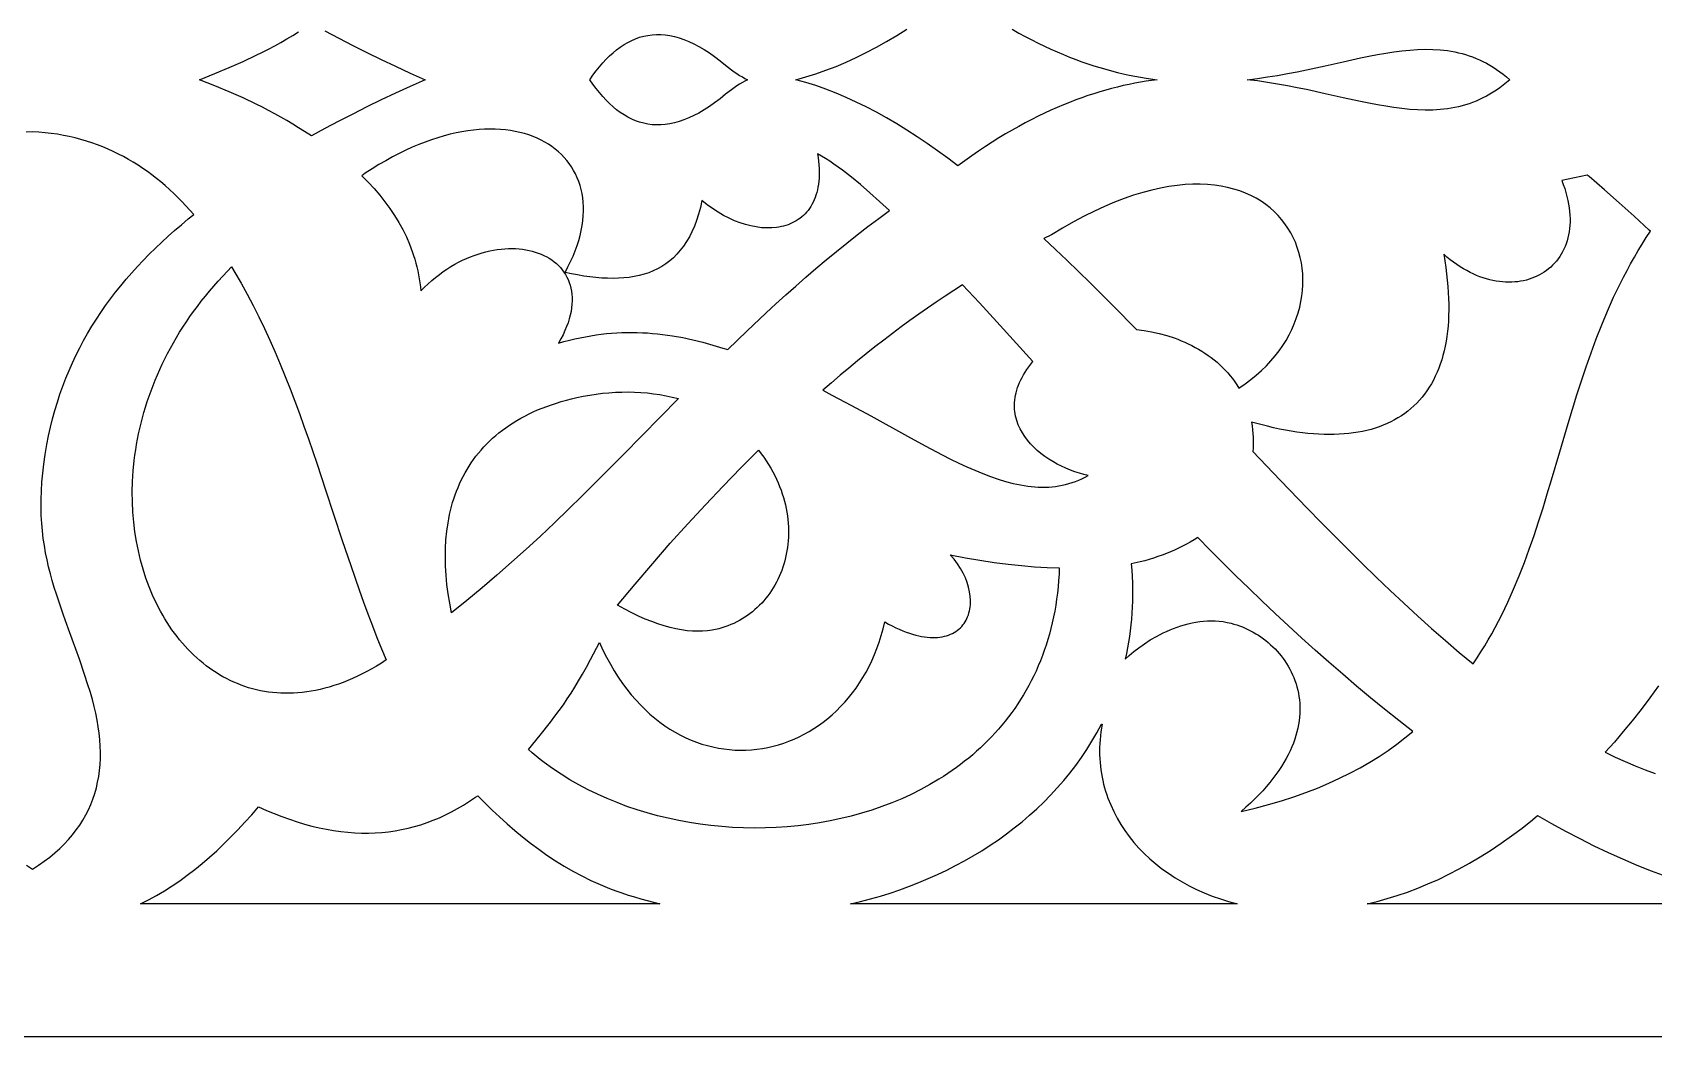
# Model space of a CAD drawing. Extents: x -105 to 105, y -148 to 149.
# Drawn here: x -3.26 to 30.36, y -89.6 to -68.78 of the extents above; entities that cross this region are included whole.
import ezdxf

# ---------------------------------------------------------------- set-up
doc = ezdxf.new("R2010")
doc.units = 0
doc.header["$MEASUREMENT"] = 0
doc.layers.add('LAYER_1', color=18, linetype='CONTINUOUS')

msp = doc.modelspace()

# ---------------------------------------------------------------- linework, layer by layer
at = {"layer": 'LAYER_1'}
for points in [[(2.803, -68.749), (3.088, -68.901), (3.378, -69.049), (3.671, -69.196), (3.968, -69.34), (4.268, -69.482), (4.571, -69.622), (4.877, -69.761), (4.571, -69.899), (4.268, -70.039), (3.968, -70.181), (3.671, -70.326), (3.378, -70.472), (3.088, -70.621), (2.803, -70.772), (2.522, -70.926), (2.379, -70.835), (2.256, -70.756), (2.134, -70.68), (2.01, -70.607), (1.886, -70.536), (1.761, -70.466), (1.634, -70.398), (1.505, -70.332), (1.373, -70.267), (1.103, -70.139), (0.819, -70.014), (0.519, -69.888), (0.2, -69.761), (0.519, -69.634), (0.819, -69.508), (1.103, -69.383), (1.373, -69.255), (1.505, -69.19), (1.634, -69.124), (1.761, -69.056), (1.886, -68.986), (2.01, -68.915), (2.134, -68.841), (2.256, -68.765)], [(17.055, -68.716), (17.191, -68.793), (17.326, -68.866), (17.46, -68.936), (17.593, -69.003), (17.726, -69.067), (17.857, -69.128), (17.987, -69.185), (18.116, -69.24), (18.245, -69.292), (18.372, -69.341), (18.499, -69.387), (18.624, -69.431), (18.749, -69.472), (18.872, -69.51), (18.995, -69.545), (19.117, -69.579), (19.238, -69.609), (19.358, -69.638), (19.477, -69.664), (19.596, -69.687), (19.83, -69.728), (20.061, -69.761), (19.83, -69.793), (19.596, -69.834), (19.477, -69.858), (19.358, -69.884), (19.238, -69.912), (19.117, -69.943), (18.995, -69.976), (18.872, -70.012), (18.749, -70.05), (18.624, -70.091), (18.499, -70.135), (18.372, -70.181), (18.245, -70.23), (18.116, -70.282), (17.987, -70.336), (17.857, -70.394), (17.726, -70.455), (17.593, -70.518), (17.46, -70.585), (17.326, -70.656), (17.191, -70.729), (17.055, -70.805), (16.918, -70.885), (16.78, -70.969), (16.641, -71.056), (16.5, -71.146), (16.359, -71.24), (16.217, -71.338), (16.074, -71.439), (15.93, -71.544), (15.718, -71.386), (15.506, -71.232), (15.294, -71.085), (15.083, -70.943), (14.872, -70.806), (14.661, -70.677), (14.45, -70.553), (14.24, -70.436), (14.029, -70.326), (13.82, -70.223), (13.61, -70.127), (13.401, -70.038), (13.192, -69.957), (12.983, -69.884), (12.774, -69.818), (12.566, -69.761), (12.774, -69.703), (12.983, -69.638), (13.192, -69.565), (13.401, -69.484), (13.61, -69.395), (13.819, -69.299), (14.029, -69.196), (14.239, -69.086), (14.45, -68.969), (14.66, -68.845), (14.871, -68.715)], [(-3.39, -86.046), (-3.264, -86.127), (-3.139, -86.046), (-3.019, -85.962), (-2.906, -85.877), (-2.799, -85.789), (-2.698, -85.698), (-2.603, -85.606), (-2.514, -85.511), (-2.431, -85.414), (-2.354, -85.315), (-2.282, -85.213), (-2.216, -85.109), (-2.156, -85.004), (-2.102, -84.896), (-2.053, -84.786), (-2.01, -84.674), (-1.972, -84.559), (-1.939, -84.443), (-1.912, -84.325), (-1.89, -84.205), (-1.873, -84.082), (-1.862, -83.958), (-1.856, -83.832), (-1.854, -83.704), (-1.858, -83.574), (-1.867, -83.442), (-1.881, -83.308), (-1.899, -83.173), (-1.923, -83.035), (-1.951, -82.896), (-1.984, -82.755), (-2.021, -82.612), (-2.063, -82.468), (-2.12, -82.287), (-2.177, -82.112), (-2.291, -81.777), (-2.515, -81.154), (-2.62, -80.859), (-2.72, -80.571), (-2.767, -80.429), (-2.811, -80.287), (-2.853, -80.145), (-2.892, -80.003), (-2.928, -79.859), (-2.961, -79.715), (-2.991, -79.569), (-3.017, -79.42), (-3.039, -79.27), (-3.057, -79.116), (-3.071, -78.959), (-3.08, -78.798), (-3.085, -78.632), (-3.084, -78.462), (-3.078, -78.287), (-3.067, -78.107), (-3.05, -77.92), (-3.027, -77.728), (-2.998, -77.528), (-2.963, -77.321), (-2.928, -77.141), (-2.889, -76.963), (-2.846, -76.788), (-2.799, -76.615), (-2.747, -76.445), (-2.693, -76.277), (-2.634, -76.112), (-2.571, -75.95), (-2.505, -75.789), (-2.435, -75.631), (-2.361, -75.475), (-2.284, -75.321), (-2.203, -75.17), (-2.119, -75.021), (-2.031, -74.873), (-1.939, -74.728), (-1.844, -74.585), (-1.746, -74.444), (-1.644, -74.304), (-1.539, -74.167), (-1.431, -74.031), (-1.319, -73.897), (-1.205, -73.765), (-1.087, -73.635), (-0.966, -73.506), (-0.841, -73.379), (-0.714, -73.254), (-0.584, -73.13), (-0.451, -73.007), (-0.315, -72.886), (-0.176, -72.767), (-0.034, -72.648), (0.081, -72.554), (0.001, -72.462), (-0.081, -72.373), (-0.164, -72.286), (-0.248, -72.2), (-0.334, -72.117), (-0.421, -72.036), (-0.51, -71.957), (-0.6, -71.881), (-0.692, -71.806), (-0.785, -71.735), (-0.879, -71.665), (-0.975, -71.598), (-1.073, -71.533), (-1.173, -71.471), (-1.274, -71.412), (-1.376, -71.355), (-1.481, -71.301), (-1.587, -71.249), (-1.695, -71.201), (-1.804, -71.155), (-1.915, -71.112), (-2.029, -71.072), (-2.143, -71.034), (-2.26, -71), (-2.379, -70.969), (-2.5, -70.94), (-2.622, -70.915), (-2.747, -70.893), (-2.873, -70.874), (-3.001, -70.859), (-3.132, -70.847), (-3.264, -70.838), (-3.397, -70.847)], [(30.456, -82.328), (30.276, -82.578), (30.095, -82.819), (29.912, -83.051), (29.728, -83.275), (29.542, -83.492), (29.355, -83.702), (29.561, -83.803), (29.768, -83.897), (29.975, -83.986), (30.182, -84.069), (30.389, -84.145)], [(32.748, -86.846), (24.414, -86.846), (24.621, -86.796), (24.829, -86.738), (25.04, -86.673), (25.251, -86.601), (25.464, -86.521), (25.677, -86.433), (25.892, -86.338), (26.108, -86.234), (26.324, -86.122), (26.54, -86.002), (26.758, -85.874), (26.975, -85.737), (27.193, -85.591), (27.41, -85.437), (27.628, -85.274), (27.845, -85.101), (27.951, -85.017), (28.241, -85.181), (28.532, -85.34), (28.825, -85.493), (29.119, -85.64), (29.414, -85.78), (29.711, -85.914), (30.009, -86.041), (30.309, -86.161), (30.609, -86.274)], [(-51.868, -89.598), (64.584, -89.598)]]:
    msp.add_lwpolyline(points, dxfattribs=at)
for points in [[(11.568, -69.761), (11.513, -69.788), (11.458, -69.818), (11.402, -69.851), (11.345, -69.887), (11.288, -69.926), (11.23, -69.968), (11.112, -70.062), (10.997, -70.155), (10.884, -70.241), (10.774, -70.318), (10.665, -70.388), (10.557, -70.451), (10.452, -70.506), (10.349, -70.554), (10.247, -70.595), (10.148, -70.629), (10.05, -70.656), (9.954, -70.676), (9.859, -70.69), (9.766, -70.697), (9.675, -70.698), (9.586, -70.693), (9.498, -70.681), (9.412, -70.663), (9.327, -70.64), (9.244, -70.611), (9.163, -70.576), (9.083, -70.536), (9.004, -70.49), (8.927, -70.439), (8.851, -70.382), (8.777, -70.321), (8.704, -70.255), (8.632, -70.184), (8.562, -70.108), (8.493, -70.028), (8.425, -69.943), (8.358, -69.854), (8.293, -69.761), (8.358, -69.668), (8.425, -69.579), (8.493, -69.494), (8.562, -69.414), (8.632, -69.338), (8.704, -69.267), (8.777, -69.201), (8.851, -69.139), (8.927, -69.083), (9.004, -69.032), (9.083, -68.986), (9.163, -68.946), (9.244, -68.911), (9.327, -68.882), (9.412, -68.859), (9.498, -68.841), (9.586, -68.83), (9.675, -68.824), (9.766, -68.825), (9.859, -68.832), (9.954, -68.846), (10.05, -68.866), (10.148, -68.893), (10.247, -68.927), (10.349, -68.968), (10.452, -69.016), (10.557, -69.071), (10.665, -69.134), (10.774, -69.204), (10.884, -69.281), (10.997, -69.367), (11.112, -69.46), (11.171, -69.508), (11.23, -69.553), (11.288, -69.596), (11.345, -69.635), (11.402, -69.671), (11.458, -69.704), (11.513, -69.734)], [(27.373, -69.761), (27.305, -69.819), (27.237, -69.874), (27.168, -69.926), (27.099, -69.975), (27.029, -70.02), (26.959, -70.063), (26.889, -70.102), (26.818, -70.139), (26.747, -70.173), (26.675, -70.204), (26.603, -70.233), (26.53, -70.259), (26.457, -70.282), (26.384, -70.303), (26.31, -70.321), (26.235, -70.338), (26.16, -70.351), (26.084, -70.363), (26.008, -70.373), (25.932, -70.381), (25.777, -70.39), (25.62, -70.392), (25.46, -70.387), (25.299, -70.377), (25.135, -70.36), (24.968, -70.339), (24.8, -70.312), (24.628, -70.282), (24.454, -70.249), (24.277, -70.213), (23.916, -70.134), (23.543, -70.051), (23.159, -69.967), (22.962, -69.927), (22.762, -69.888), (22.559, -69.852), (22.352, -69.818), (22.143, -69.787), (21.93, -69.761), (22.143, -69.734), (22.352, -69.704), (22.559, -69.67), (22.762, -69.634), (22.962, -69.595), (23.159, -69.554), (23.543, -69.471), (23.916, -69.388), (24.277, -69.309), (24.454, -69.273), (24.628, -69.239), (24.8, -69.209), (24.968, -69.183), (25.135, -69.162), (25.299, -69.145), (25.46, -69.134), (25.62, -69.13), (25.777, -69.132), (25.932, -69.141), (26.008, -69.149), (26.084, -69.158), (26.16, -69.17), (26.235, -69.184), (26.31, -69.2), (26.384, -69.219), (26.457, -69.24), (26.53, -69.263), (26.603, -69.289), (26.675, -69.318), (26.747, -69.349), (26.818, -69.383), (26.889, -69.419), (26.959, -69.459), (27.029, -69.501), (27.099, -69.547), (27.168, -69.596), (27.237, -69.647), (27.305, -69.702)], [(14.512, -72.474), (14.306, -72.283), (14.105, -72.103), (13.909, -71.936), (13.719, -71.781), (13.535, -71.639), (13.357, -71.511), (13.27, -71.452), (13.184, -71.397), (13.1, -71.345), (13.017, -71.297), (13.029, -71.376), (13.039, -71.452), (13.045, -71.527), (13.05, -71.599), (13.052, -71.669), (13.051, -71.737), (13.049, -71.803), (13.044, -71.866), (13.036, -71.928), (13.027, -71.988), (13.015, -72.045), (13.001, -72.101), (12.985, -72.154), (12.968, -72.205), (12.948, -72.254), (12.926, -72.302), (12.902, -72.347), (12.877, -72.39), (12.85, -72.431), (12.821, -72.47), (12.791, -72.507), (12.759, -72.542), (12.725, -72.575), (12.69, -72.606), (12.653, -72.635), (12.615, -72.662), (12.576, -72.687), (12.535, -72.71), (12.493, -72.731), (12.45, -72.75), (12.406, -72.767), (12.361, -72.783), (12.314, -72.796), (12.267, -72.807), (12.218, -72.816), (12.169, -72.824), (12.068, -72.833), (11.963, -72.834), (11.857, -72.828), (11.747, -72.814), (11.637, -72.792), (11.524, -72.763), (11.411, -72.727), (11.297, -72.683), (11.182, -72.632), (11.068, -72.573), (10.954, -72.507), (10.841, -72.434), (10.73, -72.354), (10.62, -72.266), (10.588, -72.411), (10.55, -72.547), (10.509, -72.676), (10.463, -72.797), (10.413, -72.911), (10.359, -73.018), (10.3, -73.118), (10.238, -73.211), (10.172, -73.297), (10.102, -73.377), (10.029, -73.45), (9.952, -73.517), (9.871, -73.577), (9.787, -73.632), (9.7, -73.681), (9.609, -73.724), (9.516, -73.762), (9.419, -73.794), (9.319, -73.82), (9.216, -73.842), (9.11, -73.859), (9.001, -73.871), (8.89, -73.878), (8.776, -73.88), (8.66, -73.878), (8.541, -73.872), (8.42, -73.862), (8.297, -73.848), (8.171, -73.83), (8.043, -73.808), (7.914, -73.782), (7.782, -73.754), (7.842, -73.641), (7.897, -73.529), (7.947, -73.418), (7.991, -73.309), (8.03, -73.201), (8.064, -73.094), (8.093, -72.989), (8.117, -72.886), (8.135, -72.784), (8.149, -72.684), (8.158, -72.585), (8.162, -72.489), (8.162, -72.394), (8.157, -72.302), (8.147, -72.211), (8.133, -72.123), (8.115, -72.037), (8.092, -71.953), (8.065, -71.871), (8.034, -71.792), (7.999, -71.715), (7.96, -71.641), (7.917, -71.57), (7.87, -71.501), (7.819, -71.434), (7.764, -71.371), (7.706, -71.31), (7.644, -71.253), (7.579, -71.198), (7.51, -71.147), (7.438, -71.098), (7.362, -71.053), (7.284, -71.011), (7.202, -70.973), (7.117, -70.937), (7.029, -70.906), (6.938, -70.877), (6.844, -70.853), (6.748, -70.832), (6.649, -70.815), (6.547, -70.801), (6.442, -70.792), (6.335, -70.786), (6.226, -70.785), (6.114, -70.788), (6, -70.794), (5.883, -70.805), (5.765, -70.82), (5.644, -70.84), (5.522, -70.864), (5.398, -70.892), (5.271, -70.925), (5.143, -70.963), (5.013, -71.005), (4.882, -71.052), (4.749, -71.104), (4.614, -71.161), (4.478, -71.223), (4.341, -71.29), (4.203, -71.362), (4.063, -71.439), (3.922, -71.521), (3.78, -71.608), (3.637, -71.701), (3.565, -71.75), (3.696, -71.882), (3.82, -72.016), (3.937, -72.152), (4.047, -72.29), (4.15, -72.431), (4.246, -72.574), (4.335, -72.719), (4.416, -72.867), (4.49, -73.017), (4.556, -73.17), (4.614, -73.324), (4.641, -73.403), (4.665, -73.482), (4.688, -73.561), (4.708, -73.642), (4.727, -73.722), (4.744, -73.804), (4.758, -73.886), (4.771, -73.969), (4.782, -74.052), (4.791, -74.136), (4.866, -74.061), (4.941, -73.99), (5.018, -73.922), (5.096, -73.858), (5.175, -73.797), (5.254, -73.74), (5.333, -73.686), (5.414, -73.636), (5.494, -73.588), (5.575, -73.545), (5.656, -73.504), (5.737, -73.467), (5.818, -73.433), (5.899, -73.402), (5.98, -73.374), (6.06, -73.349), (6.141, -73.328), (6.22, -73.309), (6.299, -73.294), (6.377, -73.281), (6.455, -73.272), (6.531, -73.265), (6.607, -73.261), (6.681, -73.26), (6.755, -73.263), (6.827, -73.267), (6.897, -73.275), (6.966, -73.285), (7.034, -73.298), (7.1, -73.314), (7.164, -73.333), (7.226, -73.354), (7.286, -73.377), (7.344, -73.403), (7.401, -73.432), (7.454, -73.463), (7.506, -73.497), (7.555, -73.533), (7.601, -73.572), (7.645, -73.613), (7.686, -73.656), (7.724, -73.701), (7.759, -73.749), (7.791, -73.799), (7.82, -73.851), (7.846, -73.906), (7.869, -73.962), (7.888, -74.021), (7.903, -74.082), (7.915, -74.145), (7.923, -74.21), (7.928, -74.277), (7.928, -74.345), (7.924, -74.416), (7.917, -74.489), (7.905, -74.563), (7.889, -74.64), (7.868, -74.718), (7.843, -74.798), (7.813, -74.88), (7.779, -74.963), (7.739, -75.048), (7.695, -75.135), (7.646, -75.223), (7.759, -75.191), (7.872, -75.161), (7.983, -75.134), (8.094, -75.11), (8.205, -75.088), (8.315, -75.069), (8.424, -75.052), (8.532, -75.037), (8.641, -75.025), (8.748, -75.016), (8.855, -75.008), (8.962, -75.003), (9.069, -75), (9.174, -75), (9.28, -75.001), (9.386, -75.005), (9.491, -75.011), (9.595, -75.019), (9.7, -75.029), (9.805, -75.041), (10.013, -75.07), (10.221, -75.108), (10.429, -75.152), (10.638, -75.204), (10.847, -75.261), (11.056, -75.326), (11.154, -75.355), (11.55, -74.973), (11.952, -74.595), (12.155, -74.408), (12.359, -74.222), (12.565, -74.038), (12.773, -73.856), (12.983, -73.676), (13.195, -73.497), (13.408, -73.321), (13.624, -73.147), (13.842, -72.975), (14.063, -72.806), (14.286, -72.639)], [(17.712, -73.055), (17.951, -73.278), (18.19, -73.504), (18.429, -73.735), (18.669, -73.969), (19.148, -74.447), (19.629, -74.936), (19.788, -74.957), (19.946, -74.985), (20.103, -75.021), (20.259, -75.063), (20.411, -75.114), (20.487, -75.142), (20.561, -75.171), (20.635, -75.203), (20.707, -75.236), (20.779, -75.272), (20.849, -75.309), (20.918, -75.347), (20.986, -75.388), (21.052, -75.431), (21.117, -75.475), (21.181, -75.521), (21.242, -75.57), (21.303, -75.619), (21.361, -75.671), (21.418, -75.725), (21.472, -75.78), (21.525, -75.838), (21.576, -75.897), (21.624, -75.958), (21.671, -76.021), (21.715, -76.085), (21.756, -76.152), (21.883, -76.067), (22.004, -75.979), (22.117, -75.887), (22.225, -75.791), (22.326, -75.693), (22.42, -75.592), (22.508, -75.488), (22.59, -75.382), (22.665, -75.274), (22.734, -75.164), (22.797, -75.052), (22.853, -74.939), (22.903, -74.825), (22.947, -74.71), (22.985, -74.594), (23.017, -74.477), (23.042, -74.361), (23.061, -74.244), (23.075, -74.128), (23.082, -74.012), (23.083, -73.897), (23.079, -73.783), (23.068, -73.671), (23.052, -73.559), (23.029, -73.449), (23.001, -73.341), (22.967, -73.236), (22.927, -73.132), (22.881, -73.032), (22.83, -72.934), (22.773, -72.839), (22.71, -72.747), (22.642, -72.659), (22.567, -72.575), (22.488, -72.495), (22.402, -72.419), (22.312, -72.348), (22.215, -72.281), (22.113, -72.219), (22.006, -72.163), (21.893, -72.112), (21.775, -72.066), (21.652, -72.027), (21.523, -71.993), (21.389, -71.966), (21.249, -71.946), (21.105, -71.932), (20.955, -71.926), (20.8, -71.927), (20.64, -71.935), (20.474, -71.951), (20.304, -71.975), (20.128, -72.008), (19.947, -72.049), (19.762, -72.098), (19.571, -72.157), (19.376, -72.225), (19.175, -72.302), (18.97, -72.389), (18.759, -72.486), (18.544, -72.593), (18.324, -72.71), (18.099, -72.838), (17.87, -72.977)], [(22.047, -77.471), (22.613, -78.065), (23.181, -78.652), (23.465, -78.943), (23.75, -79.231), (24.035, -79.516), (24.32, -79.797), (24.606, -80.075), (24.891, -80.348), (25.178, -80.616), (25.464, -80.879), (25.751, -81.136), (26.038, -81.388), (26.325, -81.632), (26.612, -81.87), (26.695, -81.748), (26.775, -81.624), (26.853, -81.499), (26.928, -81.373), (27.001, -81.245), (27.071, -81.117), (27.14, -80.987), (27.207, -80.856), (27.271, -80.724), (27.334, -80.59), (27.454, -80.321), (27.568, -80.048), (27.676, -79.771), (27.778, -79.492), (27.877, -79.209), (27.971, -78.924), (28.063, -78.637), (28.152, -78.348), (28.239, -78.058), (28.412, -77.473), (28.586, -76.885), (28.675, -76.591), (28.766, -76.297), (28.86, -76.004), (28.958, -75.711), (29.061, -75.42), (29.168, -75.13), (29.282, -74.842), (29.401, -74.556), (29.528, -74.272), (29.594, -74.131), (29.663, -73.991), (29.733, -73.852), (29.806, -73.713), (29.88, -73.575), (29.958, -73.438), (30.037, -73.302), (30.12, -73.167), (30.204, -73.033), (30.292, -72.9), (30.267, -72.877), (29.952, -72.591), (29.645, -72.316), (29.336, -72.044), (29.018, -71.768), (28.982, -71.738), (28.716, -71.796), (28.45, -71.85), (28.483, -71.935), (28.512, -72.019), (28.537, -72.101), (28.559, -72.183), (28.578, -72.262), (28.593, -72.341), (28.605, -72.418), (28.614, -72.493), (28.62, -72.567), (28.623, -72.639), (28.623, -72.71), (28.619, -72.78), (28.613, -72.847), (28.604, -72.913), (28.593, -72.977), (28.578, -73.04), (28.562, -73.101), (28.542, -73.16), (28.52, -73.217), (28.496, -73.272), (28.469, -73.326), (28.44, -73.377), (28.409, -73.427), (28.375, -73.474), (28.34, -73.52), (28.302, -73.563), (28.263, -73.605), (28.222, -73.644), (28.178, -73.681), (28.133, -73.716), (28.087, -73.749), (28.038, -73.779), (27.988, -73.808), (27.937, -73.833), (27.884, -73.857), (27.829, -73.878), (27.774, -73.897), (27.717, -73.914), (27.659, -73.927), (27.599, -73.939), (27.539, -73.948), (27.478, -73.954), (27.415, -73.958), (27.352, -73.959), (27.288, -73.957), (27.223, -73.953), (27.158, -73.946), (27.092, -73.936), (27.025, -73.924), (26.958, -73.909), (26.891, -73.89), (26.823, -73.869), (26.755, -73.845), (26.686, -73.818), (26.617, -73.788), (26.549, -73.755), (26.48, -73.719), (26.411, -73.68), (26.342, -73.638), (26.274, -73.593), (26.206, -73.544), (26.138, -73.493), (26.07, -73.438), (26.003, -73.379), (26.026, -73.518), (26.046, -73.653), (26.064, -73.786), (26.078, -73.917), (26.09, -74.045), (26.099, -74.17), (26.105, -74.293), (26.108, -74.413), (26.108, -74.531), (26.106, -74.646), (26.101, -74.759), (26.093, -74.869), (26.082, -74.976), (26.069, -75.081), (26.053, -75.184), (26.034, -75.283), (26.013, -75.38), (25.988, -75.475), (25.962, -75.567), (25.933, -75.656), (25.901, -75.743), (25.866, -75.827), (25.829, -75.909), (25.79, -75.988), (25.748, -76.064), (25.703, -76.138), (25.656, -76.209), (25.607, -76.277), (25.555, -76.343), (25.501, -76.406), (25.444, -76.466), (25.385, -76.524), (25.323, -76.579), (25.26, -76.632), (25.194, -76.681), (25.125, -76.728), (25.055, -76.773), (24.982, -76.815), (24.906, -76.854), (24.829, -76.89), (24.749, -76.924), (24.667, -76.955), (24.583, -76.983), (24.497, -77.009), (24.409, -77.032), (24.318, -77.052), (24.226, -77.069), (24.131, -77.084), (24.034, -77.096), (23.936, -77.105), (23.835, -77.112), (23.732, -77.116), (23.627, -77.117), (23.521, -77.115), (23.412, -77.111), (23.301, -77.104), (23.189, -77.094), (23.074, -77.081), (22.958, -77.065), (22.84, -77.047), (22.72, -77.026), (22.598, -77.002), (22.474, -76.976), (22.349, -76.946), (22.017, -76.858), (22.029, -76.938), (22.039, -77.017), (22.046, -77.095), (22.051, -77.172), (22.054, -77.248), (22.054, -77.324), (22.052, -77.398)], [(0.78, -73.732), (0.864, -73.643), (0.932, -73.758), (1.064, -73.981), (1.191, -74.208), (1.313, -74.44), (1.433, -74.677), (1.548, -74.917), (1.66, -75.161), (1.769, -75.408), (1.875, -75.659), (1.978, -75.912), (2.078, -76.167), (2.176, -76.425), (2.272, -76.684), (2.366, -76.945), (2.459, -77.207), (2.639, -77.734), (2.815, -78.262), (2.989, -78.789), (3.162, -79.313), (3.336, -79.83), (3.512, -80.339), (3.602, -80.589), (3.693, -80.837), (3.786, -81.081), (3.88, -81.321), (3.977, -81.558), (4.075, -81.79), (3.974, -81.855), (3.873, -81.917), (3.772, -81.975), (3.672, -82.03), (3.573, -82.081), (3.474, -82.129), (3.375, -82.174), (3.277, -82.216), (3.18, -82.255), (3.083, -82.29), (2.987, -82.322), (2.892, -82.352), (2.797, -82.378), (2.703, -82.401), (2.609, -82.421), (2.517, -82.438), (2.424, -82.453), (2.333, -82.464), (2.243, -82.473), (2.153, -82.478), (2.064, -82.481), (1.975, -82.481), (1.888, -82.479), (1.801, -82.474), (1.716, -82.466), (1.631, -82.455), (1.547, -82.442), (1.464, -82.427), (1.382, -82.409), (1.301, -82.388), (1.22, -82.365), (1.141, -82.34), (1.063, -82.312), (0.986, -82.281), (0.909, -82.249), (0.834, -82.214), (0.76, -82.177), (0.687, -82.138), (0.615, -82.096), (0.545, -82.053), (0.475, -82.007), (0.407, -81.959), (0.339, -81.909), (0.273, -81.858), (0.208, -81.804), (0.145, -81.748), (0.082, -81.69), (0.021, -81.631), (-0.039, -81.569), (-0.097, -81.506), (-0.155, -81.441), (-0.211, -81.374), (-0.265, -81.306), (-0.318, -81.235), (-0.37, -81.164), (-0.421, -81.09), (-0.47, -81.015), (-0.517, -80.939), (-0.563, -80.861), (-0.608, -80.781), (-0.693, -80.618), (-0.771, -80.449), (-0.844, -80.274), (-0.91, -80.095), (-0.969, -79.911), (-1.022, -79.723), (-1.068, -79.531), (-1.107, -79.334), (-1.139, -79.134), (-1.164, -78.931), (-1.181, -78.724), (-1.191, -78.515), (-1.193, -78.303), (-1.188, -78.089), (-1.174, -77.872), (-1.152, -77.654), (-1.139, -77.545), (-1.123, -77.435), (-1.105, -77.324), (-1.084, -77.214), (-1.062, -77.103), (-1.038, -76.992), (-1.011, -76.881), (-0.982, -76.77), (-0.951, -76.658), (-0.918, -76.547), (-0.883, -76.435), (-0.845, -76.324), (-0.805, -76.212), (-0.763, -76.101), (-0.718, -75.989), (-0.671, -75.878), (-0.622, -75.767), (-0.571, -75.656), (-0.517, -75.546), (-0.461, -75.435), (-0.402, -75.325), (-0.341, -75.215), (-0.277, -75.106), (-0.211, -74.997), (-0.143, -74.888), (-0.072, -74.78), (0.002, -74.673), (0.078, -74.566), (0.157, -74.459), (0.238, -74.353), (0.322, -74.248), (0.408, -74.143), (0.497, -74.039), (0.589, -73.936), (0.683, -73.834)], [(17.484, -75.6), (16.735, -74.779), (16.375, -74.389), (16.025, -74.012), (15.843, -74.129), (15.661, -74.248), (15.479, -74.37), (15.297, -74.494), (15.115, -74.622), (14.933, -74.752), (14.752, -74.885), (14.571, -75.02), (14.39, -75.158), (14.208, -75.299), (14.027, -75.443), (13.847, -75.589), (13.666, -75.738), (13.485, -75.889), (13.305, -76.043), (13.124, -76.2), (13.316, -76.3), (13.725, -76.515), (14.122, -76.73), (14.883, -77.152), (15.247, -77.35), (15.601, -77.536), (15.775, -77.624), (15.945, -77.707), (16.114, -77.785), (16.279, -77.858), (16.443, -77.925), (16.604, -77.986), (16.763, -78.041), (16.919, -78.089), (17.074, -78.129), (17.226, -78.162), (17.376, -78.186), (17.45, -78.195), (17.523, -78.202), (17.596, -78.206), (17.669, -78.208), (17.741, -78.208), (17.812, -78.205), (17.883, -78.2), (17.954, -78.192), (18.024, -78.182), (18.093, -78.169), (18.162, -78.154), (18.231, -78.135), (18.299, -78.114), (18.366, -78.09), (18.434, -78.063), (18.5, -78.033), (18.566, -78.001), (18.632, -77.965), (18.54, -77.944), (18.447, -77.918), (18.354, -77.888), (18.261, -77.854), (18.168, -77.817), (18.077, -77.775), (17.987, -77.729), (17.899, -77.679), (17.813, -77.626), (17.731, -77.57), (17.651, -77.509), (17.575, -77.446), (17.503, -77.379), (17.436, -77.309), (17.373, -77.235), (17.316, -77.159), (17.265, -77.08), (17.22, -76.998), (17.181, -76.913), (17.15, -76.825), (17.137, -76.78), (17.126, -76.735), (17.117, -76.689), (17.11, -76.642), (17.105, -76.595), (17.103, -76.547), (17.102, -76.499), (17.104, -76.45), (17.108, -76.401), (17.115, -76.351), (17.123, -76.3), (17.135, -76.249), (17.149, -76.197), (17.165, -76.145), (17.184, -76.093), (17.206, -76.04), (17.231, -75.986), (17.258, -75.932), (17.288, -75.878), (17.322, -75.823), (17.358, -75.768), (17.397, -75.712), (17.439, -75.656)], [(5.427, -80.814), (5.389, -80.616), (5.357, -80.42), (5.332, -80.227), (5.314, -80.035), (5.303, -79.847), (5.299, -79.661), (5.302, -79.477), (5.312, -79.297), (5.329, -79.12), (5.354, -78.947), (5.37, -78.862), (5.387, -78.777), (5.406, -78.694), (5.427, -78.611), (5.45, -78.529), (5.475, -78.449), (5.502, -78.369), (5.531, -78.291), (5.562, -78.213), (5.595, -78.137), (5.63, -78.062), (5.667, -77.987), (5.707, -77.914), (5.748, -77.843), (5.791, -77.772), (5.837, -77.703), (5.884, -77.635), (5.934, -77.568), (5.986, -77.502), (6.04, -77.438), (6.097, -77.375), (6.155, -77.314), (6.216, -77.254), (6.279, -77.195), (6.344, -77.138), (6.411, -77.082), (6.481, -77.027), (6.553, -76.975), (6.627, -76.923), (6.704, -76.873), (6.783, -76.825), (6.864, -76.778), (6.948, -76.733), (7.034, -76.69), (7.122, -76.648), (7.213, -76.608), (7.307, -76.569), (7.402, -76.533), (7.5, -76.498), (7.601, -76.464), (7.704, -76.433), (7.81, -76.403), (7.918, -76.375), (8.028, -76.35), (8.16, -76.322), (8.292, -76.298), (8.425, -76.278), (8.558, -76.261), (8.692, -76.249), (8.825, -76.24), (8.959, -76.235), (9.092, -76.234), (9.224, -76.237), (9.356, -76.244), (9.488, -76.255), (9.619, -76.27), (9.749, -76.29), (9.877, -76.313), (10.005, -76.34), (10.131, -76.371), (8.991, -77.53), (8.423, -78.101), (8.138, -78.385), (7.851, -78.666), (7.561, -78.945), (7.269, -79.221), (6.974, -79.495), (6.674, -79.766), (6.37, -80.033), (6.062, -80.297), (5.747, -80.557)], [(11.794, -77.439), (11.85, -77.514), (11.904, -77.588), (11.954, -77.663), (12.002, -77.739), (12.047, -77.814), (12.09, -77.89), (12.129, -77.967), (12.166, -78.043), (12.2, -78.119), (12.232, -78.196), (12.261, -78.272), (12.287, -78.349), (12.311, -78.425), (12.333, -78.501), (12.351, -78.577), (12.368, -78.653), (12.382, -78.729), (12.393, -78.804), (12.402, -78.879), (12.409, -78.954), (12.414, -79.028), (12.416, -79.101), (12.416, -79.175), (12.414, -79.247), (12.409, -79.319), (12.402, -79.391), (12.394, -79.461), (12.383, -79.531), (12.37, -79.6), (12.355, -79.668), (12.338, -79.736), (12.319, -79.802), (12.298, -79.868), (12.275, -79.932), (12.25, -79.996), (12.223, -80.058), (12.195, -80.119), (12.164, -80.179), (12.132, -80.238), (12.098, -80.295), (12.063, -80.351), (12.025, -80.406), (11.986, -80.459), (11.946, -80.511), (11.904, -80.561), (11.86, -80.61), (11.814, -80.657), (11.768, -80.703), (11.719, -80.747), (11.669, -80.789), (11.618, -80.829), (11.565, -80.867), (11.511, -80.904), (11.456, -80.939), (11.399, -80.971), (11.341, -81.002), (11.282, -81.031), (11.222, -81.057), (11.16, -81.082), (11.097, -81.104), (11.034, -81.124), (10.969, -81.142), (10.902, -81.157), (10.835, -81.17), (10.737, -81.184), (10.635, -81.193), (10.531, -81.195), (10.423, -81.192), (10.313, -81.183), (10.199, -81.167), (10.081, -81.145), (9.961, -81.117), (9.837, -81.083), (9.709, -81.042), (9.578, -80.995), (9.444, -80.941), (9.306, -80.879), (9.164, -80.812), (9.019, -80.737), (8.87, -80.654), (9.235, -80.216), (9.6, -79.789), (9.964, -79.372), (10.328, -78.966), (10.692, -78.571), (11.058, -78.184), (11.425, -77.807)], [(25.366, -83.272), (25.07, -83.043), (24.776, -82.809), (24.485, -82.572), (24.196, -82.331), (23.908, -82.086), (23.623, -81.839), (23.341, -81.589), (23.06, -81.336), (22.782, -81.081), (22.506, -80.824), (22.233, -80.565), (21.961, -80.305), (21.693, -80.043), (21.427, -79.78), (21.163, -79.517), (20.902, -79.253), (20.826, -79.301), (20.748, -79.346), (20.669, -79.39), (20.589, -79.433), (20.506, -79.473), (20.423, -79.512), (20.338, -79.549), (20.252, -79.584), (20.164, -79.617), (20.075, -79.648), (19.986, -79.678), (19.895, -79.706), (19.803, -79.732), (19.711, -79.756), (19.523, -79.799), (19.534, -79.93), (19.543, -80.06), (19.548, -80.189), (19.551, -80.317), (19.552, -80.444), (19.55, -80.57), (19.545, -80.695), (19.538, -80.819), (19.529, -80.942), (19.517, -81.064), (19.503, -81.185), (19.487, -81.305), (19.468, -81.424), (19.447, -81.542), (19.423, -81.659), (19.398, -81.775), (19.482, -81.697), (19.577, -81.617), (19.681, -81.536), (19.795, -81.455), (19.918, -81.376), (20.048, -81.301), (20.185, -81.23), (20.255, -81.197), (20.328, -81.166), (20.401, -81.136), (20.476, -81.108), (20.551, -81.083), (20.628, -81.06), (20.706, -81.039), (20.784, -81.021), (20.864, -81.006), (20.944, -80.994), (21.024, -80.986), (21.105, -80.98), (21.186, -80.978), (21.267, -80.98), (21.349, -80.986), (21.431, -80.996), (21.512, -81.01), (21.594, -81.029), (21.653, -81.045), (21.711, -81.063), (21.77, -81.083), (21.828, -81.105), (21.885, -81.129), (21.942, -81.156), (21.998, -81.184), (22.053, -81.213), (22.108, -81.245), (22.161, -81.279), (22.214, -81.314), (22.265, -81.351), (22.316, -81.39), (22.365, -81.43), (22.414, -81.473), (22.461, -81.516), (22.506, -81.562), (22.55, -81.609), (22.593, -81.657), (22.634, -81.707), (22.673, -81.758), (22.71, -81.811), (22.746, -81.866), (22.78, -81.921), (22.812, -81.978), (22.842, -82.037), (22.87, -82.096), (22.896, -82.157), (22.919, -82.219), (22.941, -82.283), (22.96, -82.347), (22.976, -82.413), (22.99, -82.48), (23.002, -82.548), (23.01, -82.616), (23.017, -82.686), (23.02, -82.757), (23.02, -82.829), (23.018, -82.902), (23.013, -82.975), (23.004, -83.05), (22.992, -83.125), (22.978, -83.201), (22.96, -83.278), (22.938, -83.356), (22.913, -83.434), (22.885, -83.513), (22.853, -83.593), (22.818, -83.673), (22.779, -83.754), (22.736, -83.835), (22.689, -83.917), (22.639, -83.999), (22.584, -84.082), (22.525, -84.165), (22.463, -84.249), (22.396, -84.333), (22.324, -84.418), (22.249, -84.502), (22.169, -84.587), (22.085, -84.672), (21.996, -84.758), (21.903, -84.843), (21.804, -84.929), (22.091, -84.861), (22.369, -84.788), (22.637, -84.71), (22.895, -84.626), (23.145, -84.538), (23.387, -84.445), (23.619, -84.347), (23.844, -84.244), (24.06, -84.138), (24.269, -84.026), (24.47, -83.911), (24.663, -83.791), (24.849, -83.667), (25.028, -83.539), (25.2, -83.407)], [(7.022, -83.648), (7.268, -83.347), (7.477, -83.081), (7.572, -82.957), (7.661, -82.836), (7.746, -82.717), (7.827, -82.598), (7.906, -82.477), (7.985, -82.352), (8.063, -82.222), (8.143, -82.085), (8.224, -81.939), (8.31, -81.782), (8.495, -81.429), (8.567, -81.585), (8.642, -81.734), (8.721, -81.878), (8.802, -82.016), (8.886, -82.148), (8.972, -82.275), (9.061, -82.395), (9.153, -82.51), (9.247, -82.619), (9.343, -82.722), (9.441, -82.82), (9.54, -82.912), (9.642, -82.998), (9.746, -83.079), (9.851, -83.155), (9.957, -83.225), (10.065, -83.289), (10.174, -83.349), (10.284, -83.403), (10.395, -83.451), (10.507, -83.495), (10.62, -83.533), (10.733, -83.566), (10.847, -83.594), (10.961, -83.617), (11.076, -83.635), (11.19, -83.648), (11.305, -83.657), (11.419, -83.66), (11.533, -83.658), (11.647, -83.651), (11.76, -83.64), (11.873, -83.624), (11.985, -83.603), (12.096, -83.578), (12.206, -83.548), (12.316, -83.513), (12.424, -83.474), (12.53, -83.431), (12.635, -83.383), (12.739, -83.33), (12.841, -83.274), (12.941, -83.212), (13.039, -83.147), (13.135, -83.077), (13.229, -83.004), (13.321, -82.926), (13.41, -82.843), (13.497, -82.757), (13.581, -82.667), (13.662, -82.573), (13.74, -82.474), (13.816, -82.372), (13.888, -82.266), (13.957, -82.157), (14.023, -82.043), (14.085, -81.926), (14.143, -81.805), (14.198, -81.68), (14.249, -81.551), (14.296, -81.419), (14.338, -81.284), (14.377, -81.145), (14.411, -81.002), (14.489, -81.046), (14.565, -81.085), (14.64, -81.122), (14.713, -81.155), (14.784, -81.185), (14.854, -81.212), (14.922, -81.236), (14.988, -81.257), (15.053, -81.275), (15.115, -81.29), (15.177, -81.303), (15.236, -81.313), (15.294, -81.32), (15.35, -81.324), (15.405, -81.326), (15.457, -81.326), (15.508, -81.323), (15.557, -81.318), (15.605, -81.31), (15.65, -81.3), (15.694, -81.289), (15.736, -81.275), (15.776, -81.258), (15.815, -81.24), (15.851, -81.221), (15.886, -81.199), (15.919, -81.175), (15.95, -81.15), (15.979, -81.123), (16.007, -81.094), (16.032, -81.064), (16.056, -81.033), (16.078, -81), (16.097, -80.965), (16.115, -80.929), (16.131, -80.893), (16.146, -80.854), (16.158, -80.815), (16.168, -80.775), (16.176, -80.734), (16.183, -80.692), (16.187, -80.649), (16.19, -80.605), (16.19, -80.56), (16.185, -80.469), (16.172, -80.376), (16.151, -80.281), (16.122, -80.184), (16.084, -80.087), (16.038, -79.99), (15.984, -79.893), (15.922, -79.797), (15.851, -79.702), (15.771, -79.609), (16.083, -79.67), (16.386, -79.723), (16.681, -79.768), (16.968, -79.805), (17.247, -79.835), (17.517, -79.857), (17.779, -79.872), (18.032, -79.88), (18.026, -80.013), (18.017, -80.145), (18.006, -80.275), (17.992, -80.403), (17.976, -80.53), (17.957, -80.654), (17.936, -80.777), (17.912, -80.899), (17.886, -81.018), (17.857, -81.136), (17.826, -81.253), (17.793, -81.367), (17.758, -81.48), (17.72, -81.591), (17.681, -81.7), (17.639, -81.808), (17.595, -81.914), (17.549, -82.019), (17.5, -82.121), (17.45, -82.222), (17.398, -82.322), (17.344, -82.419), (17.287, -82.515), (17.229, -82.609), (17.169, -82.702), (17.108, -82.793), (17.044, -82.882), (16.979, -82.97), (16.912, -83.056), (16.843, -83.14), (16.772, -83.222), (16.7, -83.303), (16.627, -83.383), (16.551, -83.46), (16.474, -83.536), (16.396, -83.61), (16.316, -83.683), (16.235, -83.754), (16.152, -83.823), (16.068, -83.891), (15.983, -83.957), (15.896, -84.021), (15.808, -84.084), (15.718, -84.145), (15.628, -84.205), (15.536, -84.263), (15.349, -84.374), (15.158, -84.478), (14.962, -84.576), (14.763, -84.667), (14.56, -84.752), (14.353, -84.83), (14.144, -84.902), (13.932, -84.968), (13.717, -85.027), (13.5, -85.08), (13.28, -85.127), (13.059, -85.167), (12.837, -85.201), (12.613, -85.228), (12.388, -85.25), (12.162, -85.265), (11.936, -85.273), (11.709, -85.276), (11.483, -85.272), (11.257, -85.262), (11.031, -85.246), (10.806, -85.224), (10.582, -85.195), (10.36, -85.161), (10.139, -85.12), (9.919, -85.073), (9.702, -85.02), (9.487, -84.961), (9.275, -84.896), (9.065, -84.825), (8.859, -84.748), (8.656, -84.664), (8.457, -84.575), (8.261, -84.48), (8.07, -84.379), (7.883, -84.272), (7.7, -84.159), (7.523, -84.04), (7.351, -83.915), (7.266, -83.851), (7.184, -83.785), (7.102, -83.717)], [(21.72, -86.846), (13.701, -86.846), (13.909, -86.797), (14.115, -86.743), (14.32, -86.685), (14.523, -86.622), (14.724, -86.554), (14.923, -86.482), (15.12, -86.405), (15.314, -86.324), (15.506, -86.238), (15.696, -86.148), (15.882, -86.053), (16.066, -85.954), (16.246, -85.851), (16.424, -85.744), (16.598, -85.632), (16.768, -85.516), (16.935, -85.396), (17.098, -85.272), (17.258, -85.144), (17.413, -85.011), (17.564, -84.875), (17.71, -84.735), (17.852, -84.59), (17.99, -84.442), (18.122, -84.29), (18.25, -84.134), (18.373, -83.975), (18.49, -83.811), (18.602, -83.644), (18.709, -83.474), (18.81, -83.299), (18.905, -83.122), (18.918, -83.122), (18.904, -83.203), (18.892, -83.283), (18.883, -83.363), (18.876, -83.443), (18.87, -83.523), (18.867, -83.602), (18.866, -83.68), (18.868, -83.759), (18.871, -83.836), (18.876, -83.914), (18.884, -83.99), (18.893, -84.067), (18.905, -84.142), (18.918, -84.217), (18.934, -84.292), (18.951, -84.366), (18.971, -84.439), (18.992, -84.512), (19.016, -84.584), (19.041, -84.655), (19.097, -84.796), (19.16, -84.934), (19.23, -85.068), (19.308, -85.2), (19.392, -85.328), (19.483, -85.452), (19.58, -85.573), (19.684, -85.69), (19.794, -85.803), (19.91, -85.912), (20.032, -86.017), (20.16, -86.118), (20.293, -86.213), (20.432, -86.304), (20.576, -86.391), (20.725, -86.472), (20.88, -86.548), (21.039, -86.619), (21.202, -86.684), (21.371, -86.744), (21.543, -86.798)], [(9.747, -86.846), (-1.021, -86.846), (-0.854, -86.763), (-0.69, -86.674), (-0.528, -86.578), (-0.367, -86.476), (-0.209, -86.369), (-0.052, -86.255), (0.103, -86.135), (0.256, -86.01), (0.407, -85.88), (0.557, -85.745), (0.705, -85.605), (0.852, -85.46), (0.997, -85.31), (1.141, -85.156), (1.284, -84.998), (1.425, -84.836), (1.588, -84.908), (1.749, -84.975), (1.909, -85.037), (2.067, -85.094), (2.224, -85.146), (2.379, -85.192), (2.532, -85.233), (2.684, -85.269), (2.834, -85.3), (2.982, -85.326), (3.13, -85.347), (3.275, -85.363), (3.42, -85.373), (3.562, -85.379), (3.704, -85.38), (3.844, -85.375), (3.983, -85.366), (4.121, -85.352), (4.257, -85.332), (4.392, -85.308), (4.525, -85.279), (4.658, -85.245), (4.789, -85.206), (4.92, -85.162), (5.049, -85.113), (5.177, -85.06), (5.303, -85.001), (5.429, -84.938), (5.554, -84.87), (5.678, -84.797), (5.801, -84.72), (5.922, -84.637), (5.971, -84.604), (6.119, -84.753), (6.27, -84.901), (6.424, -85.045), (6.58, -85.186), (6.739, -85.324), (6.902, -85.459), (7.067, -85.589), (7.235, -85.715), (7.407, -85.836), (7.582, -85.952), (7.76, -86.063), (7.942, -86.168), (8.128, -86.268), (8.316, -86.361), (8.509, -86.447), (8.705, -86.527), (8.833, -86.575), (8.962, -86.62), (9.091, -86.664), (9.221, -86.704), (9.352, -86.743), (9.483, -86.78), (9.615, -86.814)]]:
    msp.add_lwpolyline(points, close=True, dxfattribs=at)

doc.saveas('drawing.dxf')
